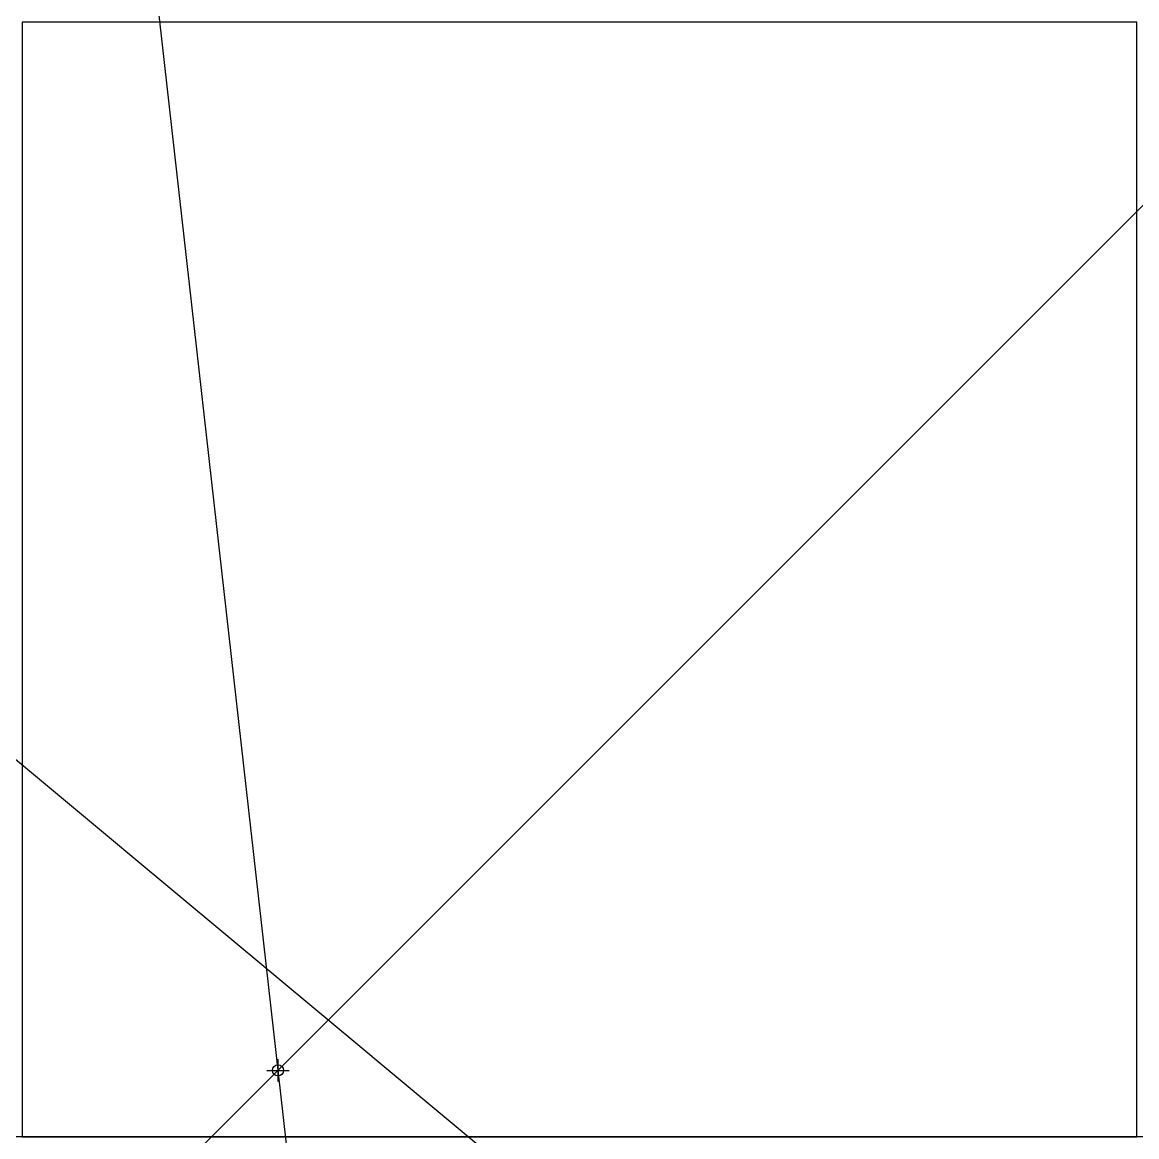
# Model space of a CAD drawing. Header units: millimetres. Extents: x 0 to 100, y 0 to 100.
import ezdxf

# ---------------------------------------------------------------- set-up
doc = ezdxf.new("R2010")
doc.units = ezdxf.units.MM
doc.header["$PDMODE"] = 34

msp = doc.modelspace()

# ---------------------------------------------------------------- linework, layer by layer
at = {"color": 3}
for p, q in [((100, 100), (0, 100)), ((0, 100), (0, 0)), ((100, 0), (100, 100)), ((0, 0), (100, 0))]:
    msp.add_line(p, q, dxfattribs=at)
at = {"color": 1}
for p, q in [((0, 0), (100, 0)), ((100, 0, 100), (0, 0, 100)), ((0, 0, 100), (0, 0)), ((100, 0), (100, 0, 100))]:
    msp.add_line(p, q, dxfattribs=at)
at = {"color": 4, "transparency": 33554495}
msp.add_xline((22.36, 11.2, 5.5), (-0.06471, 0.57408, -0.81624), dxfattribs=at)
msp.add_xline((27, 10, 17), (0.57735, 0.57735, 0.57735))
at = {"color": 4}
for direction in [(-0.76822, 0.64018), (-0.60745, 0, 0.79436)]:
    msp.add_xline((40, 0), direction, dxfattribs=at)
at = {"color": 1, "extrusion": (-0.574981, -0.689977, -0.439691)}
msp.add_point((22.95, 5.95, 12.95), dxfattribs=at)

doc.saveas('drawing.dxf')
